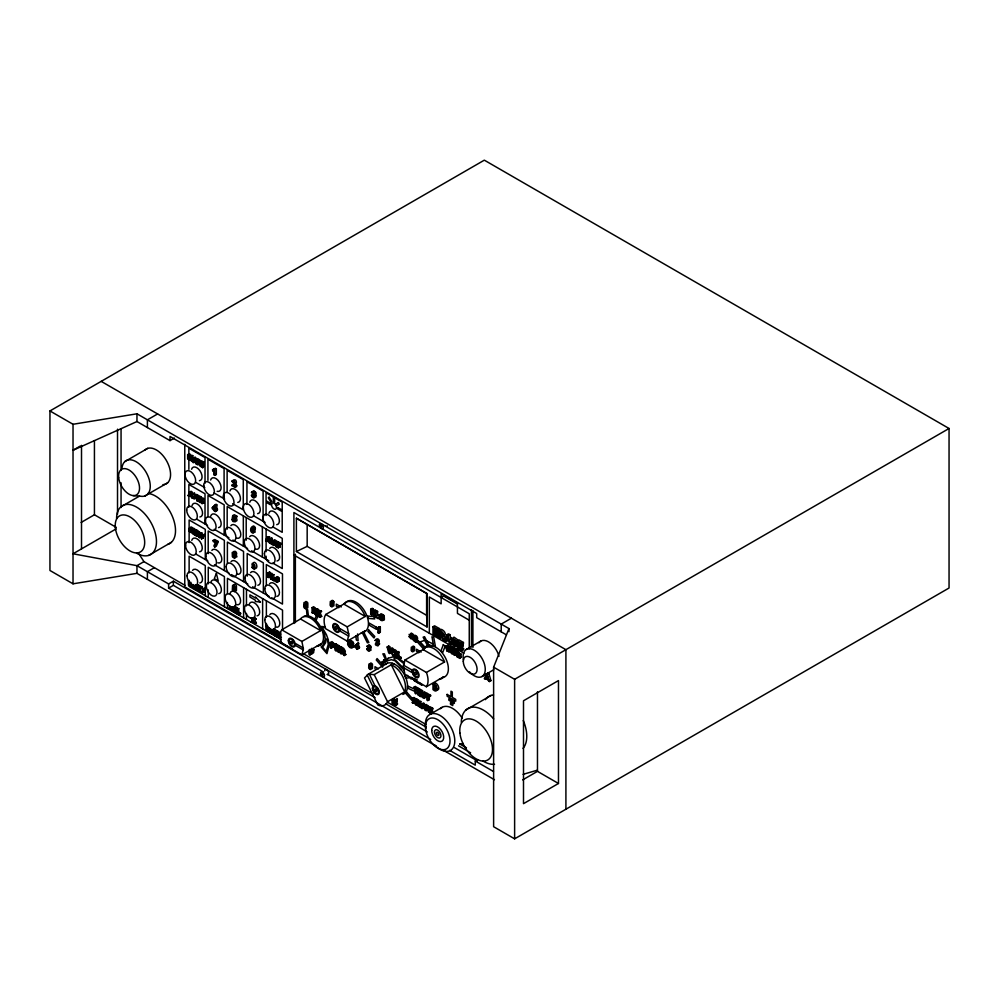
<?xml version="1.0" encoding="UTF-8"?>
<svg xmlns="http://www.w3.org/2000/svg" width="999" height="999" viewBox="0 0 999 999"><rect width="100%" height="100%" fill="white"/><g stroke="black" fill="none" stroke-linecap="round" stroke-linejoin="round"><path stroke-width="1.5" d="M370.954 664.772L371.091 667.107M370.055 664.997L370.479 663.199A1.611 0.924 60 0 1 371.166 663.111L371.765 663.461A1.623 0.937 60 0 1 372.465 664.347L372.465 668.456A1.611 0.924 60 0 1 371.765 668.543L371.166 668.194M452.372 650.124L452.747 648.576A1.386 0.799 60 0 1 453.334 648.501L453.846 648.801A1.386 0.799 60 0 1 454.445 649.562L454.782 650.948M413.249 638.111L413.536 637.162A1.311 0.762 60 0 1 414.061 637.112L414.498 637.374A1.311 0.762 60 0 1 414.935 637.961L415.447 638.96A1.386 0.799 60 0 0 416.158 639.41C413.486 642.245 413.948 637.762 412.063 637.837M414.847 636.85L414.897 637.899M276.124 578.071C275.974 575.262 279.408 577.122 279.37 578.933L277.784 579.857C274.176 574.9 275.237 585.077 278.646 580.057C280.582 581.268 277.759 582.13 277.148 580.706M214.76 547.052L215.622 543.98L218.032 541.421L214.76 539.522L213.162 540.447L213.162 541.47L215.347 542.719L213.873 545.941L214.76 547.052L216.346 546.141L218.032 542.22M393.057 651.148C394.318 645.916 399.9 654.857 397.315 657.08L399.5 658.341L401.099 657.429L401.099 658.279L399.5 659.19L396.428 657.417L396.428 652.409L398.014 651.498L398.901 652.01L398.901 656.156L401.099 657.429M316.296 609.927L316.196 609.253M253.883 529.32C251.985 523.101 248.264 531.456 252.71 533.054A2.098 1.211 60 0 0 253.521 533.029L253.072 529.595A1.923 1.111 60 0 0 252.26 529.02C250.549 527.934 253.234 527.722 253.883 529.32C257.617 529.17 253.396 523.963 252.347 526.785M254.333 493.007L252.747 493.931L253.546 496.815L251.473 495.504A2.11 1.224 60 0 0 251.935 496.603L253.396 497.864A2.273 1.311 60 0 0 254.258 497.864L254.67 496.316L253.796 494.93L256.056 493.543A1.598 0.924 60 0 0 256.006 492.657L253.871 490.634L251.486 492.42L252.372 493.094L254.033 491.883M229.395 605.794L231.456 609.465L229.221 607.792L229.495 608.853L231.581 610.489L232.118 608.928L230.107 606.306L232.13 607.504A1.486 0.862 60 0 0 231.943 606.917M410.651 633.753L411.288 633.066L412.887 634.04A1.486 0.862 60 0 1 413.436 635.177L411.875 636.388L409.827 634.889L411.825 637.512L411.301 639.073L408.928 636.375L411.039 638.161L409.115 634.377L411.301 634.952A1.486 0.862 60 0 1 411.838 636.088L411.875 636.388M255.294 495.679L255.294 494.905M453.146 649.924L453.921 649.737M233.716 585.801L234.166 584.477A1.836 1.061 60 0 1 234.965 584.378L235.652 584.777A1.848 1.074 60 0 1 236.438 585.789L236.438 590.496A1.836 1.061 60 0 1 235.639 590.596L235.302 590.434M305.095 603.034L305.557 601.71A1.836 1.061 60 0 1 306.343 601.61L307.03 602.01A1.848 1.074 60 0 1 307.817 603.034L307.817 607.729A1.836 1.061 60 0 1 307.33 607.892M331.518 601.698L331.918 600.549A1.611 0.924 60 0 1 332.617 600.461L333.216 600.811M349.001 641.683L349.313 640.696A3.084 1.773 60 0 1 349.975 640.222L352.635 641.508A2.385 1.386 60 0 1 353.346 642.657L353.596 643.506L352.01 644.43L349.288 642.27A1.773 1.024 60 0 0 348.651 642.544L348.838 645.354A1.811 1.049 60 0 0 349.563 646.253L350.187 646.615A3.097 1.786 60 0 0 351.049 646.653L349.9 644.28L351.486 643.368M380.282 615.034L380.557 614.173A2.697 1.561 60 0 1 381.131 613.748L383.454 614.885A2.098 1.211 60 0 1 384.215 616.246L382.704 617.544L380.332 615.671A1.548 0.899 60 0 0 379.782 615.908L379.932 618.356A1.586 0.912 60 0 0 380.569 619.155L381.118 619.455A2.71 1.561 60 0 0 381.868 619.505L380.856 617.419L382.455 616.508M233.291 517.969L233.441 517.07L235.24 518.119L236.838 517.195L236.838 516.158L234.303 514.697L232.717 515.621L232.218 518.331L234.478 520.417L233.766 521.128L232.105 519.468L232.43 520.579A2.085 1.199 60 0 0 233.129 521.54L235.264 521.828L234.528 518.631A2.098 1.211 60 0 0 233.616 518.019C235.264 513.823 239.435 522.902 235.015 520.879M448.776 649.263L448.888 648.588L450.237 649.375L451.835 647.677L449.937 646.59L448.339 647.502L447.977 649.537C451.948 651.435 447.989 651.548 448.126 651.223A1.561 0.899 60 0 0 448.651 651.947L450.262 652.16L449.712 649.762A1.573 0.912 60 0 0 449.013 649.3L450.362 648.351M234.378 481.193L232.792 482.117C230.157 480.432 234.203 479.782 234.665 481.83C236.95 484.278 230.632 485.402 235.09 486.376L236.676 485.464L236.676 486.488L235.09 487.412L231.731 485.477L234.715 482.879M375.137 640.484L376.311 639.697L377.884 641.433L377.734 642.869L376.311 643.843L377.972 644.805L379.558 643.893L377.972 645.704C371.291 645.042 380.294 640.284 375.137 640.484C378.022 635.439 382.255 643.418 376.311 643.843M232.792 482.117C233.504 480.369 234.877 483.479 233.429 484.053M194.305 458.154L195.28 460.864M394.043 650.948C398.439 654.058 393.194 659.103 391.62 653.221C391.208 648.026 394.455 651.573 395.179 654.083M350.125 641.882L350.424 644.442A1.811 1.049 60 0 0 351.149 645.342M334.078 644.642L335.127 650.287L336.089 650.836L336.95 647.564L337.824 651.847L338.761 652.384L340.347 651.473L341.408 647.027L340.522 646.515L338.936 647.439L338.261 650.574L337.5 646.603L336.438 646.003L335.639 649.013L334.99 645.154L334.078 644.642L335.676 643.718L336.576 644.243L337.237 648.089M424.163 692.869L424.912 692.806M338.761 652.384L339.822 647.951L341.408 647.027M252.372 493.094L253.396 493.094L252.747 493.931M367.707 647.002L368.693 647.727L366.933 649.113A1.848 1.061 60 0 0 367.332 650.074L368.619 651.173A1.986 1.149 60 0 0 369.355 651.173L369.68 650.836A1.886 1.086 60 0 0 369.73 649.825L368.956 648.601L371.128 647.29A1.399 0.799 60 0 0 371.091 646.503L369.218 644.73L366.933 646.403L367.707 647.002L369.293 646.091L368.531 645.491M187.65 454.645L188.786 455.294L190.372 454.37L189.236 453.721L187.65 454.645L187.65 458.966L188.349 459.378L188.349 455.969L189.822 460.214L190.559 457.242L191.271 461.051L191.271 456.73L192.857 455.806C190.647 457.954 195.13 465.197 194.43 459.602A1.299 0.749 60 0 0 193.906 458.953L193.469 458.691A1.311 0.762 60 0 0 192.932 458.728M189.123 582.23L189.86 586.063L190.597 586.475L191.333 583.503L191.333 586.913L193.631 586.401M312.063 612.674L313.649 611.763L314.535 612.262L312.949 613.186L312.063 612.674L312.063 607.629C317.844 609.515 313.436 612.05 315.996 614.947L317.582 614.023L316.071 610.926L316.77 611.038A1.511 0.874 60 0 0 317.158 610.664L317.207 610.451M192.857 455.806L191.721 455.157L190.135 456.068L189.46 458.641L188.786 455.294M190.909 582.33L190.235 584.902L189.548 581.555L188.424 580.894L188.424 585.227L189.123 585.626M418.618 701.972L419.755 702.634L421.341 701.71L420.204 701.061L418.618 701.972L417.944 704.532L417.27 701.198L416.133 700.536L416.133 704.869L418.419 704.357M338.249 647.739L337.674 649.924L336.089 650.836M251.486 492.42C252.223 489.81 256.081 494.168 253.796 494.93M366.933 646.403C367.582 644.13 370.954 647.939 368.956 648.601M193.494 457.767L195.267 457.13L197.053 459.902M421.978 703.671L423.751 703.034L425.549 705.806M199.4 533.354L201.548 538.923L203.134 538.011L204.47 534.453L202.085 534.915L201.161 537.587L199.4 533.354L201.81 532.917L202.435 535.414M387.137 647.002L388.698 652.959L389.635 653.496L391.221 652.584L392.794 648.438L391.858 647.901L390.272 648.813L389.198 651.935L388.087 647.552L387.137 647.002L388.723 646.091L389.672 646.64L390.409 649.562M412.649 646.815L412.924 646.278A1.386 0.799 60 0 1 413.524 646.203L414.036 646.49A1.386 0.799 60 0 1 414.622 647.265L414.622 650.786A1.386 0.799 60 0 1 414.036 650.861M279.383 580.756L277.023 582.429L275.274 581.281A2.335 1.349 60 0 1 274.65 579.969C273.389 576.623 277.685 577.21 277.784 579.857M278.646 580.057C275.986 581.618 276.91 574.462 279.37 578.933M233.491 480.144C236.963 477.984 237.887 485.576 233.179 485.289M201.548 538.923L202.884 535.377L204.47 534.453M389.635 653.496L391.208 649.35L392.794 648.438M192.682 494.305L191.121 491.246L189.535 492.17L188.074 495.654L190.684 496.178L191.833 497.827L193.431 496.903M189.423 494.717L189.935 493.406L190.447 495.304L189.423 494.717L191.009 493.806M266.446 541.171L266.745 540.372L269.405 542.882L267.095 537.225L265.634 540.709L268.032 540.259M451.91 641.833L449.825 634.615L448.489 633.853L446.903 634.765L444.468 640.571L442.27 636.126C448.052 636.163 444.455 629.57 440.397 629.183L438.811 630.094L438.811 637.312L440.072 638.036L440.072 635.027L442.907 639.672L445.804 641.346L446.316 640.009L448.813 641.445L449.363 643.406L450.736 644.193L452.322 643.281M446.703 639.01L447.552 636.825L448.414 639.997L446.703 639.01L448.301 638.099M485.814 678.196L489.348 681.543L490.934 680.631L488.936 673.701L487.862 673.089L486.276 674L484.328 678.646L485.402 679.27L487.4 677.272M486.126 677.397L486.8 675.649L487.487 678.184L486.126 677.397L487.712 676.485M414.098 650.012L414.098 647.427M49.95 410.951L484.315 160.165L949.05 428.484L949.05 588.011L514.622 838.835L493.618 826.71L493.618 667.17L508.966 628.583L136.963 413.798L73.027 424.275L49.95 410.951L49.95 570.479L73.027 583.816L136.963 573.339L436.388 746.216M301.873 654.869L303.434 649.05L301.873 641.445L281.743 629.82A16.434 9.49 60 0 0 281.743 643.244L301.873 654.869L320.804 643.93A16.434 9.49 60 0 1 316.558 646.39M347.215 641.158L348.876 634.964L347.215 626.86L325.761 614.472A17.52 10.115 60 0 0 325.761 628.783L347.215 641.158L365.259 630.744A17.52 10.115 60 0 1 360.726 633.366M404.945 660.052L426.398 672.439L444.567 661.95A17.52 10.115 60 0 0 423.101 649.575L404.945 660.052L403.284 666.246L404.945 674.362L426.398 686.75L443.668 676.773A17.52 10.115 60 0 1 439.135 679.395M378.958 615.097L378.933 617.819L380.569 620.029A4.133 2.385 60 0 0 381.955 620.616L384.353 619.617L384.353 617.607L382.767 618.518L380.856 617.419M414.173 635.876L414.323 635.576A2.235 1.286 60 0 1 415.122 635.277C420.154 636.925 416.433 644.904 413.536 640.371A2.21 1.274 60 0 1 412.737 639.148L412.737 636.5A2.235 1.286 60 0 1 413.536 636.188L415.821 638.274L415.634 641.108M397.165 654.582L395.192 654.957M376.723 642.644L377.272 641.97M334.365 644.929L333.329 643.219M253.546 562.874L253.883 562.449A2.098 1.211 60 0 1 254.695 562.412C256.868 563.161 257.979 568.356 255.332 568.593M414.573 640.322L414.31 639.41L416.271 638.885M414.098 639.785L415.896 638.486M415.959 642.282L417.832 640.908L417.22 640.184M213.961 469.143L212.55 469.792L212.887 470.841A4.595 2.647 60 0 0 213.786 470.666L213.786 474.837L214.735 475.387L216.333 474.475L216.333 468.681L213.961 469.143L216.333 468.681M215.547 468.231L212.55 469.792M378.047 627.659L376.81 628.221L377.11 629.133A4.021 2.323 60 0 0 377.897 628.983L377.897 632.629L378.733 633.116L380.319 632.205L380.319 627.135L378.047 627.659L380.319 627.135M379.645 626.735L379.433 627.06A3.409 1.973 60 0 1 378.396 627.297L376.81 628.221M446.216 646.203L445.154 646.678L445.417 647.464A3.447 1.986 60 0 0 446.091 647.34L446.803 650.886L448.389 649.962L448.389 645.616L446.216 646.203L447.003 646.553M447.814 645.279L447.639 645.554A2.922 1.686 60 0 1 446.74 645.766L445.154 646.678M377.61 639.822L378.396 639.884M451.91 649.962L451.66 649.362A1.386 0.799 60 0 0 451.161 649.487L450.974 652.584A1.561 0.899 60 0 0 451.511 653.546L452.26 654.083A1.386 0.799 60 0 0 452.859 654.008L452.859 650.474A1.386 0.799 60 0 0 452.26 649.712L451.298 648.851M320.517 610.676L318.069 612.724L316.159 609.989L317.757 609.078L319.655 611.8L320.517 610.676L321.541 611.263L318.594 613.848L320.092 617.307L321.678 616.395L320.179 612.936M414.023 700.711L415.609 699.799L413.973 697.464L412.387 698.376L414.023 700.711L416.346 698.825L417.232 699.337L414.473 701.685L415.759 704.645L417.345 703.733M415.609 699.799L416.346 698.825M318.594 613.848L321.541 611.263M414.473 701.685L417.232 699.337M317.083 615.571L319.643 613.473L317.083 615.571L314.935 614.335L312.949 611.076L312.949 613.186M413.174 703.159L415.596 701.223L413.174 703.159L412.275 702.634L413.549 701.123L412.387 698.376M316.021 614.959L317.52 613.186L316.159 609.989M369.355 645.829L370.042 645.878M213.174 508.229L214.323 506.918L214.323 508.891L213.174 508.229L214.773 507.305M355.532 646.378L356.543 645.242L356.543 646.965L355.532 646.378L357.118 645.466M254.77 623.975L252.859 621.578L252.11 622.439L250.986 621.803L252.297 620.404L251.049 617.644L252.859 619.842L255.12 618.169L256.243 618.818L253.434 621.003L254.77 623.975L256.356 623.064L255.02 620.092M252.859 619.842L255.12 618.169M335.227 645.791L334.003 645.891M216.845 508.503L217.47 509.84L216.845 509.478L216.845 510.639L215.26 511.563L212.287 508.678L212.287 507.717L216.034 504.383L216.845 504.845L216.845 508.503L215.26 509.428L215.26 505.769L216.845 504.845M216.034 504.383L212.287 507.717M358.941 646.515L359.478 647.677L357.355 649.3L354.745 646.778L358.241 642.906L358.941 646.515L357.355 647.427L357.355 644.23L358.941 643.306M358.241 642.906L354.745 645.928M194.393 457.954L194.518 457.817A1.311 0.762 60 0 1 195.055 457.779L195.492 458.029A1.311 0.762 60 0 1 195.916 458.616M253.434 621.003L256.243 618.818M370.154 646.94L370.204 646.078M429.021 709.702L427.959 709.839M461.276 654.857L458.291 656.805L459.765 657.642L461.363 656.718L459.765 658.366L457.342 656.967L458.741 655.307L457.442 653.895L459.041 652.971L461.276 654.27L458.291 656.805M458.941 655.406L459.99 654.208M368.306 674.188L364.498 677.946L377.847 705.044A17.52 10.115 60 0 0 387.55 701.735L404.632 691.87L391.271 664.772L374.188 674.637L368.306 674.188L387.425 663.149M80.295 446.053L73.027 450.249L136.963 421.541L170.017 440.621L174.438 438.074M157.605 413.948L147.402 419.83L147.402 427.572M124.813 461.6L147.74 448.351M189.086 459.802L191.408 459.303L189.822 460.214M81.094 522.477L94.43 514.772L116.234 527.36M196.091 459.515C199.862 459.552 200.362 467.819 196.091 463.836L196.091 459.515L197.677 458.591L200.075 460.214L200.787 462.038M120.692 506.968L139.61 496.041M196.091 463.836L198.439 462.624L199.45 463.174M199.875 461.7L201.461 460.776L204.233 462.387L202.647 464.036L200.624 462.862L200.624 463.823L204.308 466.021L202.722 467.669L199.875 466.021L199.875 461.7L202.647 463.299L204.233 462.387M144.718 496.041L167.645 482.804M200.624 463.823L202.21 462.912L204.096 463.998L202.51 465.634L200.624 464.547L200.624 465.734L202.722 466.945L204.308 466.021M200.624 465.734L202.21 464.81L202.21 463.636M204.096 463.998L202.51 465.634M212.55 470.791L214.136 469.88L214.136 468.868M116.184 528.871L73.027 553.783L136.963 565.671L168.606 583.94L173.376 581.193L375.137 697.677M189.535 492.17L191.92 491.708M188.074 495.654L189.673 494.73M194.892 497.789L196.753 497.877L196.815 494.53L195.23 495.454C197.24 502.397 189.897 497.677 192.233 493.731L194.58 493.244L195.342 497.34M188.886 496.116L190.472 495.204M192.233 493.731L194.58 493.244M192.994 494.168C191.321 497.564 196.041 500.674 194.468 495.017L196.815 494.53M196.865 500.724L199.213 500.249L196.865 500.724L196.865 497.127L195.754 495.754L197.34 494.842L200.324 496.553L200.324 497.29L199.213 496.653L199.226 502.085L201.561 501.61L199.975 500.636L199.975 502.522M195.754 496.491L197.34 495.566L198.451 496.216M195.754 495.754L198.726 497.477L200.324 496.553M197.627 501.161L197.627 497.564L198.726 498.201L200.811 496.84L201.561 497.277L201.461 500.749L199.975 499.9L199.975 498.201L201.561 497.277M199.975 499.9L203.047 498.139L203.808 498.576L203.808 502.897L201.461 503.384L200.811 501.173M231.843 481.456L233.429 480.531M199.975 500.636L201.561 499.712M201.461 499.05L203.808 498.576M231.731 485.477L233.316 484.552M214.323 508.891L215.921 507.979M215.26 509.428L217.47 508.866M214.323 511.026L216.845 509.478M215.26 511.563L215.26 510.402L217.47 509.84M192.382 528.271L193.356 529.27L191.758 530.194L189.685 528.821L191.721 531.306L191.471 532.829L188.973 530.906L190.409 529.258M191.009 529.795L192.595 528.871M251.411 495.129L253.059 494.592A2.11 1.224 60 0 0 253.172 494.967M195.142 532.592L195.142 533.329L193.269 532.242L193.269 533.416L195.354 535.352L192.507 533.703L192.507 529.383L194.093 528.471L196.878 530.806L195.292 531.718L193.269 530.556L193.269 531.505L195.142 532.592L196.728 531.68M148.689 555.407L171.403 542.295M193.269 530.556L194.855 529.632L196.878 530.806M192.507 529.383L195.292 530.981L196.878 530.069M196.004 535.726L198.351 535.252L196.004 535.726L196.004 531.393L197.59 530.481L200.612 533.079M184.902 585.289L143.956 561.638L136.963 565.671L136.963 573.339M193.269 533.416L194.855 532.504M196.753 533.666L198.114 534.328L196.753 532.567L196.753 533.666L198.351 532.754M196.753 536.163L196.753 534.353L198.351 533.441M200.499 535.651L200.961 536.75L199.375 537.674L198.077 535.014L200.262 534.19M200.212 533.828L201.81 532.917M232.717 515.621L235.24 517.082L236.838 516.158M232.105 519.468L234.59 517.994M233.054 519.905L234.653 518.993L235.352 520.217M154.395 567.669L147.402 571.703L147.402 579.37M213.162 540.447L216.446 542.332L218.032 541.421M251.623 529.108L253.222 528.196M168.606 583.94L168.606 588.111L173.376 585.352L323.326 671.94M234.528 555.444C236.488 554.72 233.704 550.973 232.317 552.385A1.836 1.061 60 0 0 232.255 553.296L232.392 556.743L234.69 558.466L235.377 557.342L234.528 555.444C238.436 555.631 236.326 550.012 233.903 551.46A1.836 1.061 60 0 0 233.803 551.997M267.095 537.225L269.493 536.775L270.242 539.373M267.894 537.687L269.493 536.775M265.634 540.709L267.233 539.797M270.579 542.832L272.465 544.642L269.817 543.131L269.817 538.836L272.165 538.349L272.165 541.92L270.579 542.832L270.579 539.273L272.165 538.349M190.597 586.475L192.183 585.564M273.002 540.634L274.588 539.722L277.06 541.258L277.597 543.106A1.299 0.749 60 0 1 277.272 543.431L277.959 545.991L276.373 546.903L273.763 543.593L273.763 545.404L273.002 544.967L273.002 540.634L275.462 542.17L275.999 544.03A1.299 0.749 60 0 1 275.674 544.343L278.097 541.745L276.511 542.657L277.622 544.03L277.622 547.627L279.97 547.152L279.97 543.556L281.081 544.193L281.081 543.468L278.097 541.745M198.576 589.26L196.291 589.772L196.291 585.439L198.614 584.952L199.638 587.462M193.544 584.59L193.544 585.551L195.429 586.638L195.429 587.362L193.544 586.276L193.544 587.462L195.13 586.538L195.13 585.364M196.291 585.439L198.614 584.952M273.763 542.907L275.262 543.394L273.763 541.808L273.763 542.907L275.349 541.982L276.348 542.544M198.564 586.75L200.849 586.238L198.564 586.75L198.564 589.647L197.028 585.864M203.184 591.995L204.483 592.007L204.633 588.423L203.047 589.348C205.057 596.291 197.715 591.57 200.062 587.624L202.397 587.137C204.133 593.843 199.763 593.381 200.811 588.061L202.397 587.137M273.763 545.404L275.349 544.48M276.511 542.657L279.495 544.38L281.081 543.468M278.384 548.064L278.384 544.467L279.495 545.117L281.081 544.193M251.935 567.082C256.768 570.217 250.587 565.958 252.297 563.361A2.098 1.211 60 0 1 253.109 563.336L255.057 565.996L254.395 569.542L252.01 567.457L253.534 566.171M270.03 576.673L267.695 577.16L267.695 572.827L270.03 572.352L269.93 575.824L268.444 574.974L268.444 573.264L270.03 572.352M268.444 574.974L271.516 573.201L272.277 573.638L270.679 574.562L270.679 578.883L269.93 576.56L268.444 575.699L268.444 577.597M272.24 575.499L273.838 574.575L273.838 578.146L272.24 579.058L272.24 575.499L269.93 574.125M270.679 578.883L272.277 577.971M277.035 579.62L278.621 578.708M229.221 607.792L231.543 607.217L229.957 608.141M237.125 610.027L235.539 610.951L233.654 609.865L233.654 611.038L235.752 612.25L237.337 611.326L233.654 609.128L235.24 608.216M237.337 612.062L235.752 612.974L232.904 611.326L232.904 607.005L235.677 608.603L237.263 607.692L235.677 609.34L233.654 608.166L233.654 609.128M236.413 609.065L238.761 608.591L238.761 612.15L240.634 613.236L239.048 614.885L236.413 613.361L236.413 609.065L238.761 608.591M233.654 611.038L235.24 610.114M235.539 610.951L237.125 609.303L237.175 613.061L238.761 612.15M237.175 613.061L239.048 614.148L240.634 613.236M252.21 618.319L253.808 617.407L254.445 618.93M250.986 621.803L252.585 620.879M270.379 631.231L268.781 632.155L265.934 630.506L265.934 626.173L267.52 625.262M265.934 626.173L268.719 627.784L268.719 628.508L266.696 627.347L266.696 628.309L268.281 627.384M266.696 630.207L268.281 629.295L270.379 630.506L268.781 631.418L266.696 630.207L266.696 629.033L268.281 628.121M266.696 628.309L268.569 629.395L270.167 628.471M266.696 629.033L268.569 630.119L270.167 629.208M272.415 629.907L274.001 628.995L274.001 633.329L272.415 634.24L270.142 630.107L270.142 632.929L269.43 632.529L269.43 628.196L271.703 632.392L271.703 629.507L272.415 629.907L272.415 634.24M272.939 630.219L274.525 629.308L277.51 631.018L275.924 632.667L274.812 632.03L274.812 635.626L272.939 630.219L275.924 631.942L277.51 631.018M312.063 607.629L313.649 606.705L317.183 609.74M272.939 630.956L274.525 629.308M270.142 632.929L271.728 632.017M271.653 633.803L274.001 633.329M312.949 610.264L314.71 610.839L312.949 608.99L312.949 610.264L315.185 609.727M280.669 635.901L281.368 637.574L279.782 638.498L278.709 636.138L276.411 636.55L276.411 632.217L277.997 631.306L280.457 632.842L281.006 634.702A1.299 0.749 60 0 1 280.819 634.952M312.949 611.076L314.535 610.164M281.743 629.82L300.487 618.993A16.434 9.49 60 0 1 320.617 630.619L301.873 641.445M274.051 635.189L276.398 634.715L274.812 635.626M277.16 633.391L278.521 635.152L277.16 634.49L277.16 633.391L279.345 632.817M317.195 610.589L318.781 609.677M318.057 614.385L319.018 616.695L320.617 615.771L321.678 616.395M325.761 614.472L343.806 604.058A17.52 10.115 60 0 1 365.259 616.445L347.215 626.86M372.277 613.336L373.164 613.848L371.578 614.772L370.691 614.26L370.691 609.215L372.277 608.291L373.164 608.803L373.164 610.789M370.691 609.215L371.578 609.715L373.164 608.803M371.578 611.7L374.887 609.802L375.774 610.314L374.188 611.226L373.301 610.714L373.301 612.699L371.578 611.7L371.578 609.715M371.578 614.772L371.578 612.562L373.164 611.638M379.782 617.682L378.196 618.593L375.124 616.82L375.124 611.813L376.71 610.889L377.597 611.4L377.597 615.559L375.999 616.47L375.999 612.325L377.597 611.4M311.663 648.314L313.936 649.637L313.936 650.611L312.35 651.523L309.94 650.137L309.94 651.498L311.526 650.586L313.611 651.785L313.611 652.759L312.025 653.683L309.94 652.472L309.94 654.932L308.928 654.345L308.928 650.012M310.065 649.238L312.35 650.549L313.936 649.637M309.94 652.472L311.526 651.56M309.94 651.498L312.025 652.709L313.611 651.785M331.318 648.089L331.318 646.178L332.904 647.177L331.318 648.089L330.432 647.577L330.432 642.532L332.018 641.608L335.352 644.805M309.94 654.932L311.526 654.008M331.318 645.329C334.69 647.777 330.919 641.37 331.318 645.329L333.391 644.692M380.856 618.269L382.455 617.357M330.432 647.577L332.018 646.665M334.99 645.154L336.576 644.243M336.438 646.003L338.037 645.079L339.086 645.691L339.598 648.339M337.5 646.603L339.086 645.691M340.272 648.214L341.858 647.29L343.718 648.363L345.367 651.248A1.511 0.874 60 0 1 344.98 651.623L344.28 651.51L345.791 654.607L344.205 655.531L341.159 651.66L341.159 653.771L340.272 653.259L340.272 648.214C346.066 650.112 341.658 652.647 344.205 655.531M376.81 629.095L378.396 627.297M349.9 645.254L351.486 644.343M341.159 650.861L342.919 651.423L341.159 649.575L341.159 650.861L343.394 650.312M349.9 644.28L352.073 645.541L353.658 644.617L353.658 646.927L351.149 647.926A4.733 2.735 60 0 1 349.55 647.252L347.689 644.742L347.727 641.62A3.097 1.786 60 0 1 348.464 641.083L351.049 642.432A2.385 1.386 60 0 1 351.76 643.581L352.01 644.43M341.159 653.771L342.744 652.859M377.897 632.629L380.319 632.205M441.146 597.527L443.693 596.066L457.48 604.02M357.355 647.427L359.478 646.828M356.543 648.826L358.941 647.364M357.355 649.3L357.355 648.276L359.478 647.677M367.682 649.138L369.28 648.214C366.958 646.803 370.292 652.572 366.87 648.776M388.087 647.552L389.672 646.64M409.665 636.725L411.263 635.801M439.323 635.764L437.737 636.688L432.979 633.94L432.979 626.735L434.565 625.811L439.198 628.483L439.198 629.707L437.612 630.631L434.24 628.683L434.24 630.282L437.375 632.092L438.961 631.168L438.961 632.392L437.375 633.304L434.24 631.493L434.24 633.453L437.737 635.476L439.323 634.552L435.826 632.542L434.24 633.453M434.24 630.282L435.826 629.358L438.961 631.168M416.233 641.82L417.832 640.908M432.979 626.735L437.612 629.407L439.198 628.483M398.901 652.01L397.315 652.921L396.428 652.409M397.315 657.08L398.901 656.156M440.072 633.878C443.281 636.962 443.144 632.355 440.072 632.042L440.072 633.878L441.658 632.954L443.319 633.903M440.072 638.036L441.658 637.112M446.903 634.765L448.239 635.539L449.825 634.615M445.804 641.346L447.39 640.434L446.053 639.66M452.934 638.723L453.946 637.125L456.943 639.21A2.473 1.436 60 0 1 457.517 640.659L455.981 642.07L452.559 639.572L455.919 643.93L456.093 645.779L455.02 646.528L451.56 643.806L451.086 642.045L452.672 641.133M451.086 642.045L452.31 642.619L453.896 641.708L454.07 642.419M445.154 647.439L448.389 645.616M457.217 640.734L458.816 639.81L463.436 642.482L463.436 643.706L461.85 644.617L458.479 642.682L458.479 644.28L461.625 646.091L463.211 645.167L463.211 646.378L461.625 647.302L458.479 645.491L458.479 647.452L461.975 649.462L463.561 648.551L463.561 649.762L461.975 650.686L457.217 647.939L457.217 640.734L461.85 643.406L463.436 642.482M448.339 647.502L450.237 648.601L451.835 647.677M448.688 649.912L450.149 649.063M458.479 644.28L460.077 643.356L463.211 645.167M448.601 650.724L450.187 649.8M458.479 645.491L460.077 644.567M458.479 647.452L460.077 646.54L463.561 648.551M456.206 652.584L454.62 653.496L456.206 654.482L453.858 654.957L453.858 650.624L455.457 649.712L456.206 651.847M453.858 650.624L456.206 650.149M511.401 618.206L501.211 624.1L501.211 631.843M454.62 651.061L454.62 652.772L457.692 651.011L458.441 651.448L458.441 654.333M454.62 652.772L456.106 653.621L456.106 651.922L458.441 651.448M466.371 649.412L480.756 641.108M457.442 653.895L459.69 655.182L461.276 654.27M415.671 679.357L415.671 680.731L417.257 679.807M413.686 687.399L415.272 686.488L418.743 688.486L417.157 690.259L415.859 689.51L415.859 693.706L414.985 693.194L414.985 688.998L413.686 687.399L417.157 689.41L418.743 688.486M413.686 688.249L415.272 687.337L416.571 688.086M394.63 699.312L393.044 700.224L395.554 701.673L397.14 700.761L397.14 701.735L395.554 702.647L393.044 701.198L393.044 702.772L395.841 704.382L397.427 703.471L397.427 704.445L395.841 705.356L392.033 703.159L392.033 700.274M395.741 700.511L397.327 699.587L397.327 698.613L395.741 699.537L395.741 700.511L393.044 698.95M393.044 702.772L394.63 701.86L397.427 703.471M415.859 689.51L417.445 688.598L418.743 689.347M420.192 692.157L418.606 693.069L418.606 694.442L421.054 696.703L417.732 694.78L417.732 689.735L419.318 688.823L422.552 690.684L420.966 692.457L418.606 691.096L418.606 692.22L420.804 693.481L422.39 692.569M415.859 693.706L417.445 692.794L417.445 689.997M432.992 683.828C438.024 683.878 438.698 694.904 432.992 689.597L432.992 683.828L434.577 682.916C438.037 682.654 441.009 691.158 436.476 689.785M418.606 692.22L420.192 691.296L420.192 690.184M417.732 689.735L420.966 691.608L422.552 690.684M418.606 694.442L420.192 693.531L422.639 694.929L421.054 695.853M418.606 693.069L420.804 694.33L422.39 693.418M413.274 698.888L414.86 697.976M428.446 694.942L427.147 694.193L425.012 695.379C422.177 692.394 422.415 694.33 424.962 696.678C426.036 701.261 418.406 695.179 423.164 694.442M421.578 695.366L424.026 694.842M434.003 689.21C437.1 692.007 436.638 685.426 434.003 685.389L434.003 689.21L435.589 688.299L437.175 689.06M425.562 694.255L427.147 693.343L430.619 695.341L429.033 697.115L427.747 696.365L427.747 700.561L426.86 700.049L426.86 695.866L425.562 694.255L429.033 696.266L430.619 695.341M412.275 702.634L413.861 701.723L414.772 702.247M416.133 700.536L417.719 699.625L418.856 700.274L417.27 701.198M427.747 700.561L429.333 699.65L429.333 695.454L430.619 696.203M419.056 706.555L421.341 706.043L419.056 706.555L419.056 703.146L418.306 706.118L417.582 705.706L416.833 701.872L416.833 705.269M424.575 705.419C428.346 705.456 428.846 713.723 424.575 709.74L424.575 705.419L426.161 704.495L428.559 706.118L429.27 707.941M429.108 709.727L430.706 708.803L432.579 709.889L430.994 711.538L429.108 710.451L429.108 711.638L431.206 713.573L428.359 711.925L428.359 707.592L429.945 706.68L432.729 708.279L431.131 709.939L429.108 708.766L429.108 709.727L432.792 712.649M482.017 676.523L493.793 669.73M425.337 709.452C429.558 708.616 423.164 703.995 425.337 709.452L426.66 709.989L426.91 708.491M486.276 674L487.337 674.612L488.936 673.701M428.359 707.592L431.131 709.203L432.729 708.279M429.108 711.638L430.706 710.714M485.402 679.27L486.988 678.346M432.579 709.889L430.994 711.538M431.206 712.836L432.792 711.925M429.745 714.485L442.132 707.342M493.618 667.17L514.622 679.295L949.05 428.484M465.846 710.014L491.096 695.429M449.612 750.349L475.287 765.159L475.287 761.001L477.672 759.627M522.677 779.894L537.474 771.353L558.478 783.478L558.478 680.581L523.501 700.774L523.501 803.671L558.478 783.478M296.391 551.523L307.168 546.366L426.61 615.334L427.06 626.96L296.391 551.523L296.391 518.219L427.06 593.656L427.06 626.96M424.762 640.334L420.104 641.92L424.837 647.027L428.883 644.967L435.414 646.465L433.766 637.462L431.943 636.75L433.591 645.754M523.114 774.337L537.412 770.167M384.353 619.617L383.554 619.705A4.133 2.385 60 0 1 383.017 619.567M353.658 646.927L352.734 647.015A4.733 2.735 60 0 1 352.135 646.865M296.391 518.219L427.06 593.656M254.171 491.733L254.807 491.945M407.717 675.436L404.895 675.898L405.881 678.271L411.513 677.347M379.545 614.672L381.868 615.796A2.098 1.211 60 0 1 382.617 617.17L382.704 617.544M133.079 495.604L141.508 496.341A20.067 11.588 60 0 0 144.705 470.042A20.067 11.588 60 0 0 122.003 467.819M424.175 706.905L422.889 705.669L423.002 703.721A1.311 0.762 60 0 1 423.539 703.671L423.763 703.783A1.311 0.762 60 0 1 424.4 704.52M455.994 645.454C459.19 646.066 457.28 641.233 455.444 640.584M198.077 535.014L198.676 535.102A1.299 0.749 60 0 0 199.001 534.79L198.464 532.942L196.004 531.393M442.27 636.126C446.628 636.263 441.108 629.582 438.811 630.094M384.29 616.633L383.067 615.521M353.596 643.506L352.197 642.245M392.07 663.274L393.893 663.985M426.71 640.821L433.104 644.005M255.469 528.396L254.196 527.185M415.01 689.347L407.604 686.001L407.742 688.199L415.134 691.545M234.653 518.993L233.754 518.943M188.823 530.169C194.293 535.664 185.664 525.312 191.184 528.746A1.486 0.862 60 0 1 191.733 529.895L191.758 530.194M253.958 531.98L254.295 532.142A2.098 1.211 60 0 0 255.107 532.117L254.658 528.671A1.923 1.111 60 0 0 254.108 528.221M382.43 614.947L381.918 614.747A1.548 0.899 60 0 0 381.518 614.835M351.149 641.433L351.873 641.87M235.352 557.292L236.938 556.793L236.114 554.52M424.975 697.215L426.673 697.065L426.061 694.979M459.877 655.881L461.363 656.718M413.461 635.476L412.013 634.053M331.893 646.515C335.527 648.326 332.942 642.057 330.432 642.532M101.186 381.368L565.909 649.687L565.909 809.215M457.542 603.396L441.146 593.93L441.146 603.833L429.333 597.015L429.333 633.254M506.381 634.827L476.698 617.682L476.698 613.523L170.017 436.463L170.017 440.621M190.135 456.068L191.271 456.73M234.777 484.365L236.676 485.464M469.255 620.217L457.442 613.386L457.442 603.346M215.372 473.926L216.333 474.475M195.504 482.255L204.795 487.612M214.086 492.982L224.7 499.1M232.655 503.708L243.281 509.827L243.281 479.645L227.123 470.317L227.123 491.446M253.671 515.834L265.072 522.415M272.802 526.873L282.218 532.317L282.218 502.122L266.059 492.794L266.059 515.447M214.448 505.307L215.26 505.769M278.097 542.469L279.208 543.119M194.468 495.017L195.23 495.454M199.226 497.764L199.975 498.201M269.817 538.836L270.579 539.273M203.047 502.46L203.808 502.897M293.906 555.057L463.936 653.234M215.921 510.102L216.845 510.639M279.208 546.715L279.97 547.152M458.941 656.056L461.363 657.454M375.124 611.813L375.999 612.325M489.835 679.994L490.934 680.631M371.578 612.562L373.301 613.561L373.301 615.771L374.188 616.271L374.188 611.226M375.999 616.47L378.196 618.593M423.101 649.575L444.567 661.95M196.865 519.255L207.542 525.412M214.211 529.27L228.896 537.737M232.892 540.047L247.577 548.526M251.573 550.836L268.793 560.776M272.839 563.111L282.267 568.556L282.267 538.361L227.173 506.555L227.173 529.195M343.806 604.058L365.259 616.445M341.271 606.98L336.313 604.12L336.313 606.243L338.798 607.679M214.76 540.546L216.933 541.808M273.838 574.575L271.491 575.062L271.491 579.345L274.126 580.869L272.24 579.058M202.085 534.915L202.884 535.377M267.695 572.827L268.444 573.264M196.753 534.353L199.375 537.674M202.322 537.537L203.134 538.011M390.272 648.813L391.208 649.35M377.897 642.931L379.558 643.893M390.284 652.035L391.221 652.584M398.014 656.505L401.099 658.279M318.931 611.588L319.955 612.187M316.521 613.411L317.582 614.023M403.421 665.097L411.675 669.867L411.675 672.352L403.421 667.594M319.018 616.695L320.092 617.307M348.751 633.703L340.234 628.796L340.234 631.206L348.738 636.126M356.643 643.818L357.355 644.23M415.671 680.731L418.106 682.991L414.785 681.068L414.785 678.546M419.767 683.091L421.965 685.214L418.881 683.428M195.792 554.033L207.804 560.963M214.473 564.81L229.133 573.289M231.418 574.6L247.814 584.065M252.585 586.825L269.143 596.378M271.716 597.864L282.48 604.083L282.48 573.888L266.321 564.56L266.321 585.701M358.129 647.914L358.941 648.376M300.487 618.993L320.617 630.619M338.936 647.439L339.822 647.951M428.446 699.138L429.333 699.65M339.41 650.923L340.347 651.473M345.791 654.607L344.093 652.534M430.706 707.854L432.729 709.015M414.76 699.75L415.634 700.249M415.759 704.645L414.011 702.147M204.633 588.423L202.285 588.911L203.047 589.348M234.49 606.081L237.263 607.692M200.062 587.624L200.811 588.061M276.411 632.217L278.871 633.766L279.408 635.614A1.299 0.749 60 0 1 279.083 635.926L278.709 636.138M253.534 619.08L254.658 619.73M303.321 648.014L295.642 643.581L295.642 645.554L303.321 649.987M237.999 612.437L240.634 613.96M255.182 622.377L256.356 623.064M193.544 587.462L195.642 589.398L192.795 587.749L192.795 584.865M279.782 638.498L277.16 635.177L277.16 636.987M281.194 639.547L189.123 586.401L189.123 580.357M303.446 653.721L373.489 694.168M388.311 702.722L426.024 724.5M459.702 743.943L466.433 747.826M292.557 649.125L184.765 586.888L184.765 444.305M385.889 703.895L426.248 727.185M458.529 745.828L470.629 752.821M327.385 674.275L427.36 731.992M454.383 747.589L477.347 760.851M475.287 761.001L493.431 771.478M168.606 588.111L430.706 739.422M443.144 750.112L494.455 779.732M315.222 608.466L315.859 608.853M421.116 652.085L416.546 649.213L416.558 651.336L418.843 652.772M378.434 668.843L375.012 666.683L375.012 668.806M369.618 649.924L370.204 650.262A1.986 1.149 60 0 0 370.954 650.249L370.542 647.689M192.183 528.046L191.296 528.071M455.257 643.868L454.345 643.006M424.975 696.365L424.338 695.766M235.302 553.646L234.753 552.922M235.302 589.51L234.678 587.125M306.843 602.822L306.156 602.984L306.156 605.806M235.314 552.26L235.864 552.984M404.508 662.799L397.764 657.654L395.005 656.892L395.067 658.029L397.689 658.653L404.083 663.823M411.85 635.751L412.812 636.937M412.187 635.127L413.536 636.975M192.083 528.933L193.307 530.394M277.06 580.981L277.797 581.668M199.488 532.33L199.875 533.066M199.388 460.364L199.862 461.014M399.5 668.256L401.223 670.004M255.382 494.006L256.256 495.404L255.844 496.94A2.273 1.311 60 0 1 255.307 497.04M414.31 639.41L415.022 640.259L415.035 638.024M424.962 648.251L418.606 641.058L417.807 642.507L424.163 649.712M383.429 665.746L377.085 658.541L376.286 659.989L382.629 667.207M403.271 667.919L395.179 659.914L395.08 660.863L403.946 670.042M443.856 635.202L446.004 639.635M275.075 544.255L276.373 546.903M199.663 534.103L200.262 535.077M428.072 706.455L428.496 707.567M370.154 647.876L370.504 648.826M254.221 529.17L254.583 529.907M139.048 554.02L143.956 561.638M428.883 644.967L424.538 636.675L423.114 637.187L427.447 645.479M367.157 674.912L372.615 685.926L374.725 685.252L369.305 674.075M374.188 674.637L387.55 701.735M333.179 601.673L333.441 602.734M412.15 677.709L414.31 680.794L413.486 678.833M276.111 543.344L277.048 545.466M396.066 651.535L396.391 653.021M416.059 700.761L416.92 702.747M317.757 609.078L318.656 611.213M333.903 601.698L333.903 605.806A1.611 0.924 60 0 1 333.216 605.894M487.337 674.612L489.348 681.543M448.239 635.539L450.736 644.193M190.334 492.632L191.833 497.827M191.521 492.482L192.033 494.393M388.723 646.091L389.498 649.063M190.634 528.071L190.909 526.885L192.782 527.834A1.486 0.862 60 0 1 193.319 528.971M452.31 642.619C460.851 651.673 443.781 631.755 455.357 640.122A2.473 1.436 60 0 1 455.931 641.57L455.981 642.07M422.44 695.766C427.172 701.236 417.994 689.322 424.338 693.693A1.736 0.999 60 0 1 424.975 695.029L425.012 695.379M307.217 603.633L307.305 605.082M426.598 694.467L426.561 694.118A1.736 0.999 60 0 0 425.924 692.782L424.063 691.645L423.351 692.757M357.555 633.953L358.129 640.859L356.293 639.984L355.956 635.839M381.168 615.896L381.518 617.444A1.586 0.912 60 0 0 382.155 618.231M454.046 650.449L454.058 651.098M537.474 691.832L537.474 771.353M514.622 679.295L514.622 838.835M508.966 628.583L508.966 631.68M472.914 610.514L472.914 647.477M471.453 609.815L471.453 646.778M469.255 648.788L469.255 613.761L293.906 512.512L293.906 623.463M461.975 649.462L461.975 650.686M461.85 643.406L461.85 644.617M461.625 646.091L461.625 647.302M459.765 657.642L459.765 658.366M459.041 652.971L459.041 653.658M456.855 652.359L456.855 656.68L456.106 654.357M454.62 653.496L454.62 655.394M450.237 648.601L450.237 649.375M446.803 650.886L446.74 645.766M437.612 629.407L437.612 630.631M437.737 635.476L437.737 636.688M437.375 632.092L437.375 633.304M435.589 685.751L435.589 688.299M431.131 709.203L431.131 709.939M429.033 696.266L429.033 697.115M427.147 693.343L427.147 694.193M426.61 593.756L426.61 615.334M420.966 691.608L420.966 692.457M420.804 693.481L420.804 694.33M419.755 702.634L419.755 706.955M417.157 689.41L417.157 690.259M415.272 686.488L415.272 687.337M399.5 658.341L399.5 659.19M395.841 704.382L395.841 705.356M395.554 701.673L395.554 702.647M382.767 618.518L382.767 620.529M378.733 628.046L378.733 633.116M377.972 644.805L377.972 645.704M357.892 647.739L357.892 648.588M352.073 645.541L352.073 647.839M312.35 650.549L312.35 651.523M312.025 652.709L312.025 653.683M307.168 524.787L307.168 546.366M295.367 554.22L295.367 622.627M282.53 629.757L282.53 610.127L227.435 578.321L227.435 593.418M279.495 544.38L279.495 545.117M275.924 631.942L275.924 632.667M271.403 537.912L271.403 542.207M269.28 571.915L269.28 574.8M268.781 631.418L268.781 632.155M268.569 629.395L268.569 630.119M266.371 600.799L266.371 617.407M266.371 623.438L266.371 626.46M266.109 529.033L266.109 551.673M266.109 556.206L266.109 559.228M263.361 593.044L263.361 562.849L247.203 553.521L247.203 576.161M263.099 521.278L263.099 491.083L246.94 481.755L246.94 504.395M262.625 598.638L262.625 628.821M262.362 526.873L262.362 557.067M246.466 589.31L246.466 605.906M246.466 613.461L246.466 619.492M246.204 517.544L246.204 540.184M243.544 581.593L243.544 551.411L227.385 542.082L227.385 563.211M243.594 587.649L243.594 617.844M243.331 515.884L243.331 546.078M239.048 614.148L239.048 614.885M235.752 612.25L235.752 612.974M235.677 608.603L235.677 609.34M235.24 517.082L235.24 518.119M235.09 486.376L235.09 487.412M227.435 602.472L227.435 608.503M224.35 570.516L224.35 540.322L208.192 530.993L208.192 553.633M224.413 606.768L224.413 576.573L208.254 567.245L208.254 583.853M224.088 498.751L224.088 468.556L207.929 459.228L207.929 480.369M224.151 535.002L224.151 504.807L207.992 495.479L207.992 516.62M216.446 542.332L216.446 543.131M215.871 509.777L215.871 510.751M214.735 469.592L214.735 475.387M208.254 589.885L208.254 597.439M205.282 559.515L205.282 529.32L189.123 519.992L189.123 542.632M205.282 595.729L205.282 565.534L189.123 556.206L189.123 572.814M205.02 483.216L205.02 457.554L188.861 448.226L188.861 455.769M205.02 523.963L205.02 493.768L188.861 484.44L188.861 507.08M202.647 463.299L202.647 464.036M202.722 466.945L202.722 467.669M202.223 499.488L202.223 503.821M199.263 587.162L199.263 591.483L196.99 587.35L196.99 590.172M198.726 497.477L198.726 498.201M197.34 494.842L197.34 495.566M195.567 585.027L195.567 585.764M195.292 530.981L195.292 531.718M192.033 584.427L192.033 587.312M188.861 458.791L188.861 469.355M173.376 581.193L173.376 585.352M136.963 413.798L136.963 421.541M121.054 428.708L121.054 470.429M121.054 482.792L121.054 507.517M117.52 429.208L117.52 514.185M94.43 440.596L94.43 514.772M81.506 445.354L81.506 548.888M73.027 424.275L73.027 583.816M210.627 480.019A7.542 4.358 60 0 1 219.555 482.417A7.542 4.358 60 0 1 217.158 491.346M324.725 670.866A2.797 1.611 60 0 1 326.536 669.63A2.797 1.611 60 0 1 328.659 672.739A2.797 1.611 60 0 1 327.222 674.512M322.515 676.71A2.797 1.611 60 0 1 320.729 672.427A2.797 1.611 60 0 1 324.038 673.838A2.797 1.611 60 0 1 323.027 676.935M327.31 525.861A2.797 1.611 60 0 1 325.599 526.011M249.663 536.675A7.542 4.358 60 0 1 258.516 541.121A7.542 4.358 60 0 1 255.669 549.175M192.058 505.544A7.542 4.358 60 0 1 200.462 507.092A7.542 4.358 60 0 1 199.887 516.982M191.596 469.243A7.542 4.358 60 0 1 199.987 470.804A7.542 4.358 60 0 1 199.413 480.694M229.957 490.971A7.542 4.358 60 0 1 238.361 492.532A7.542 4.358 60 0 1 237.774 502.422M210.702 516.171A7.542 4.358 60 0 1 219.093 517.732A7.542 4.358 60 0 1 218.519 527.622M230.844 525.686A7.542 4.358 60 0 1 239.698 530.119A7.542 4.358 60 0 1 236.838 538.174M269.693 548.364A7.542 4.358 60 0 1 278.084 551.935A7.542 4.358 60 0 1 276.985 560.988M268.893 513.249A7.542 4.358 60 0 1 277.297 514.81A7.542 4.358 60 0 1 276.723 524.687M249.787 502.21A7.542 4.358 60 0 1 258.192 503.771A7.542 4.358 60 0 1 257.617 513.661M230.107 593.344A7.542 4.358 60 0 1 239.036 595.729A7.542 4.358 60 0 1 236.651 604.657M250.562 572.652A7.542 4.358 60 0 1 258.953 576.223A7.542 4.358 60 0 1 257.854 585.277M192.545 570.342A7.542 4.358 60 0 1 200.949 573.913A7.542 4.358 60 0 1 199.837 582.966M211.85 550.374A7.542 4.358 60 0 1 220.704 554.82A7.542 4.358 60 0 1 217.857 562.874M249.188 604.407A7.542 4.358 60 0 1 257.592 605.956A7.542 4.358 60 0 1 257.018 615.846M231.044 561.675A7.542 4.358 60 0 1 239.897 566.121A7.542 4.358 60 0 1 237.038 574.175M269.518 583.816A7.542 4.358 60 0 1 277.909 587.387A7.542 4.358 60 0 1 276.81 596.44M269.83 614.61A7.542 4.358 60 0 1 278.684 619.055A7.542 4.358 60 0 1 275.824 627.11M191.771 540.347A7.542 4.358 60 0 1 200.175 541.908A7.542 4.358 60 0 1 199.588 551.798M210.901 582.192A7.542 4.358 60 0 1 219.305 583.753A7.542 4.358 60 0 1 218.731 593.643M478.996 642.744A15.659 9.041 60 0 1 489.547 642.494A15.659 9.041 60 0 1 498.988 656.306M463.499 660.102A15.659 9.041 60 0 1 473.876 650.012A15.659 9.041 60 0 1 485.039 671.815A15.659 9.041 60 0 1 469.518 671.852M303.659 616.52A16.434 9.49 60 0 1 321.104 627.909A16.434 9.49 60 0 1 317.694 645.729M345.329 603.184A17.52 10.115 60 0 1 364.822 611.463A17.52 10.115 60 0 1 362.25 632.492M385.177 664.547A17.52 10.115 60 0 1 403.746 673.476A17.52 10.115 60 0 1 402.847 694.442M427.235 646.49A17.52 10.115 60 0 1 445.816 658.628A17.52 10.115 60 0 1 442.182 677.634M485.389 699.65A31.356 18.107 60 0 1 493.506 694.954M523.289 720.541A31.356 18.107 60 0 1 523.039 748.388M494.542 764.31A31.356 18.107 60 0 1 482.879 761.001M461.288 722.289A31.356 18.107 60 0 1 493.668 718.918M391.271 664.772A17.52 10.115 60 0 1 404.632 691.87M426.398 672.439A17.52 10.115 60 0 1 426.398 686.75M440.484 708.653A20.754 11.976 60 0 1 462.187 718.156M462.887 743.281A20.754 11.976 60 0 1 459.84 744.218M425.949 728.658A20.754 11.976 60 0 1 439.485 715.159A20.754 11.976 60 0 1 454.57 743.743A20.754 11.976 60 0 1 434.503 744.867M116.583 518.618A28.222 16.296 60 0 1 136.513 507.08A28.222 16.296 60 0 1 156.481 541.633A28.222 16.296 60 0 1 136.551 553.171M147.914 493.431A28.222 16.296 60 0 1 172.839 517.569A28.222 16.296 60 0 1 167.72 544.418M145.117 449.875A20.067 11.588 60 0 1 167.245 462.075A20.067 11.588 60 0 1 162.937 484.652M416.084 636.45A1.311 0.762 60 0 1 416.458 636.85M333.029 600.699A1.611 0.924 60 0 1 333.716 601.585M379.033 615.059A2.71 1.561 60 0 1 379.608 614.622M233.117 587.187C233.629 596.528 235.552 583.354 233.117 587.187M304.495 604.432C305.007 613.761 306.93 600.586 304.495 604.432M330.806 603.034C331.243 611.201 332.929 599.675 330.806 603.034M369.355 665.684C369.805 673.85 371.491 662.325 369.355 665.684M411.738 648.538C411.675 654.482 413.698 646.815 411.738 648.538M451.56 650.836C451.56 656.917 453.409 648.913 451.56 650.836M447.165 694.405L447.102 696.203L455.731 701.198L455.731 699.362L452.31 697.377L452.31 691.957L450.974 691.183L450.974 696.615L447.165 694.405M235.339 589.335L234.84 591.408A1.836 1.061 60 0 1 234.053 591.508L233.054 590.809A2.085 1.199 60 0 1 232.342 589.522L232.58 585.389A1.836 1.061 60 0 1 233.366 585.289L234.053 585.689A1.848 1.074 60 0 1 234.852 586.713L235.339 589.335M306.718 606.58L306.231 608.641A1.836 1.061 60 0 1 305.432 608.741L304.433 608.041A2.085 1.199 60 0 1 303.721 606.755L303.958 602.634A1.836 1.061 60 0 1 304.757 602.534L305.432 602.934A1.848 1.074 60 0 1 306.231 603.945L306.718 606.58M332.742 604.919L332.317 606.73A1.611 0.924 60 0 1 331.631 606.818L330.744 606.193A1.823 1.049 60 0 1 330.12 605.069L330.332 601.46A1.611 0.924 60 0 1 331.019 601.373L331.631 601.723A1.623 0.937 60 0 1 332.317 602.609L332.742 604.919M371.303 667.569L370.866 669.38A1.611 0.924 60 0 1 370.179 669.467L369.305 668.855A1.823 1.049 60 0 1 368.681 667.732L368.893 664.11A1.611 0.924 60 0 1 369.58 664.023L370.179 664.372A1.623 0.937 60 0 1 370.879 665.272L371.303 667.569M413.411 650.149L413.037 651.698A1.386 0.799 60 0 1 412.45 651.773L411.7 651.248A1.561 0.899 60 0 1 411.163 650.287L411.338 647.19A1.386 0.799 60 0 1 411.925 647.115L412.45 647.414A1.386 0.799 60 0 1 413.037 648.176L413.411 650.149M198.451 463.037L198.177 464.098L196.84 463.548L196.84 460.676L198.451 463.037M392.407 652.16C391.583 655.319 396.341 656.106 394.468 652.459A1.511 0.874 60 0 0 393.856 651.698L393.344 651.398A1.536 0.887 60 0 0 392.719 651.448L392.407 652.16M421.153 705.244L422.577 707.829L422.927 705.494A1.299 0.749 60 0 0 422.39 704.844L421.953 704.595A1.311 0.762 60 0 0 421.416 704.632L421.153 705.244M195.504 461.338C190.522 467.42 191.433 450.324 195.504 461.338M423.988 707.242C419.006 713.323 419.917 696.228 423.988 707.242M252.834 564.61C252.834 568.831 255.444 564.21 252.834 564.61M253.034 531.343C251.411 533.778 251.848 527.035 253.034 531.343M320.604 525.449C321.241 529.495 323.414 524.562 320.604 525.449M321.728 673.726C322.352 677.772 324.538 672.839 321.728 673.726M234.428 556.755C232.717 558.891 233.117 552.897 234.428 556.755M234.315 554.195C232.779 555.681 233.254 551.198 234.315 554.195M329.158 645.054L326.96 653.621L321.104 646.89L323.189 644.767L325.237 639.36L326.099 640.034L325.549 642.807L322.652 647.14L326.198 651.473L328.259 644.367L327.684 640.958L328.646 641.508L329.158 645.054M267.495 538.461L266.983 539.772L268.007 540.372L267.495 538.461M443.356 644.617L441.021 650.724L442.744 652.459L445.079 646.365L443.356 644.617M216.383 573.414L214.285 578.658L218.219 580.931L216.383 573.414M317.857 616.196L316.121 620.354L314.797 619.018L316.77 614.972L317.857 616.196M388.161 658.254L386.913 660.801L384.428 653.833L382.829 653.846L386.263 661.138L391.433 659.665L394.255 660.576L394.018 656.605L388.161 658.254M368.693 629.944L367.907 631.405L373.988 637.961L374.775 636.488L368.693 629.944M406.506 691.895L405.706 693.356L412.4 700.948L413.199 699.5L406.506 691.895M269.118 497.19L268.269 497.777L270.941 502.147L271.79 501.56L269.118 497.19M278.396 502.534L275.836 504.02L276.735 505.569L279.295 504.095L278.396 502.534M411.963 677.609L410.377 678.521L411.263 679.033L412.849 678.109L411.963 677.609M364.385 633.466L362.874 633.816L367.382 642.844L368.893 642.507L364.385 633.466M325.249 627.609L322.24 627.522L326.436 634.677L328.459 640.247L325.125 638.324L324.712 634.79L321.228 626.498L324.825 626.748L325.249 627.609M373.951 616.57L367.644 616.033L368.444 618.418L374.762 618.943L373.951 616.57M260.427 602.085L255.319 601.46L255.319 600.149L249.925 597.027L249.925 594.83L255.444 598.014L255.444 596.927L260.427 602.085M308.366 615.584L306.98 615.059L306.443 609.103L307.642 609.677L308.366 615.584M274.625 498.301L273.351 497.564L273.351 501.748L274.625 502.472L274.625 498.301M270.442 503.271L266.82 501.186L266.82 502.647L270.442 504.745L270.442 503.271M281.331 509.615L277.71 507.529L277.71 508.991L281.331 511.088L281.331 509.615M376.411 627.222L369.355 623.151L369.355 625.274L376.411 629.345L376.411 627.222M454.345 701.885L448.826 698.701L448.826 700.237L454.345 703.421L454.345 701.885M452.747 703.983L450.474 702.672L450.474 704.295L452.747 705.594L452.747 703.983M374.837 689.622A1.486 0.862 60 0 0 376.423 691.595A1.486 0.862 60 0 0 376.423 689.485A1.486 0.862 60 0 0 374.837 689.622M319.418 525.012A2.797 1.611 60 0 0 322.39 528.696A2.797 1.611 60 0 0 322.39 524.737A2.797 1.611 60 0 0 319.418 525.012M184.99 474.438A7.542 4.358 60 0 0 192.994 484.39A7.542 4.358 60 0 0 192.994 473.726A7.542 4.358 60 0 0 184.99 474.438M271.516 504.695A3.509 2.023 60 0 0 275.237 509.315A3.509 2.023 60 0 0 275.237 504.358A3.509 2.023 60 0 0 271.516 504.695M225.237 531.168A7.542 4.358 60 0 0 233.242 541.133A7.542 4.358 60 0 0 233.242 530.457A7.542 4.358 60 0 0 225.237 531.168M203.709 485.402A7.542 4.358 60 0 0 211.713 495.354A7.542 4.358 60 0 0 211.713 484.69A7.542 4.358 60 0 0 203.709 485.402M223.351 496.166A7.542 4.358 60 0 0 231.356 506.118A7.542 4.358 60 0 0 231.356 495.454A7.542 4.358 60 0 0 223.351 496.166M243.257 507.367A7.542 4.358 60 0 0 251.261 517.332A7.542 4.358 60 0 0 251.261 506.655A7.542 4.358 60 0 0 243.257 507.367M263.062 517.994A7.542 4.358 60 0 0 271.066 527.959A7.542 4.358 60 0 0 271.066 517.282A7.542 4.358 60 0 0 263.062 517.994M186.676 510.039A7.542 4.358 60 0 0 194.68 519.992A7.542 4.358 60 0 0 194.68 509.328A7.542 4.358 60 0 0 186.676 510.039M244.443 608.528A7.542 4.358 60 0 0 252.447 618.493A7.542 4.358 60 0 0 252.447 607.817A7.542 4.358 60 0 0 244.443 608.528M205.432 520.591A7.542 4.358 60 0 0 213.436 530.556A7.542 4.358 60 0 0 213.436 519.88A7.542 4.358 60 0 0 205.432 520.591M244.256 542.057A7.542 4.358 60 0 0 252.26 552.01A7.542 4.358 60 0 0 252.26 541.346A7.542 4.358 60 0 0 244.256 542.057M264.41 553.671A7.542 4.358 60 0 0 272.402 563.636A7.542 4.358 60 0 0 272.402 552.959A7.542 4.358 60 0 0 264.41 553.671M185.552 545.329A7.542 4.358 60 0 0 193.556 555.282A7.542 4.358 60 0 0 193.556 544.605A7.542 4.358 60 0 0 185.552 545.329M205.806 556.131A7.542 4.358 60 0 0 213.811 566.083A7.542 4.358 60 0 0 213.811 555.407A7.542 4.358 60 0 0 205.806 556.131M226.136 566.77A7.542 4.358 60 0 0 234.141 576.723A7.542 4.358 60 0 0 234.141 566.058A7.542 4.358 60 0 0 226.136 566.77M244.955 578.146A7.542 4.358 60 0 0 252.959 588.099A7.542 4.358 60 0 0 252.959 577.422A7.542 4.358 60 0 0 244.955 578.146M264.797 588.798A7.542 4.358 60 0 0 272.802 598.751A7.542 4.358 60 0 0 272.802 588.074A7.542 4.358 60 0 0 264.797 588.798M463.274 661.301A9.765 5.632 60 0 0 473.626 674.188A9.765 5.632 60 0 0 473.626 660.376A9.765 5.632 60 0 0 463.274 661.301M225.1 597.614A7.542 4.358 60 0 0 233.104 607.567A7.542 4.358 60 0 0 233.104 596.903A7.542 4.358 60 0 0 225.1 597.614M264.797 619.78A7.542 4.358 60 0 0 272.789 629.732A7.542 4.358 60 0 0 272.789 619.055A7.542 4.358 60 0 0 264.797 619.78M187.013 575.799A7.542 4.358 60 0 0 195.005 585.751A7.542 4.358 60 0 0 195.005 575.087A7.542 4.358 60 0 0 187.013 575.799M206.343 586.213A7.542 4.358 60 0 0 214.348 596.178A7.542 4.358 60 0 0 214.348 585.501A7.542 4.358 60 0 0 206.343 586.213M459.915 733.066A23.139 13.362 60 0 0 486.113 760.701A23.139 13.362 60 0 0 482.392 726.111A23.139 13.362 60 0 0 459.915 733.066M372.44 688.236A4.883 2.822 60 0 0 377.622 694.68A4.883 2.822 60 0 0 377.622 687.774A4.883 2.822 60 0 0 372.44 688.236M333.454 626.373A3.859 2.235 60 0 0 337.55 631.468A3.859 2.235 60 0 0 337.55 626.011A3.859 2.235 60 0 0 333.454 626.373M335.127 627.347A1.486 0.862 60 0 0 336.713 629.308A1.486 0.862 60 0 0 336.713 627.197A1.486 0.862 60 0 0 335.127 627.347M332.729 625.961A4.883 2.822 60 0 0 337.912 632.404A4.883 2.822 60 0 0 337.912 625.486A4.883 2.822 60 0 0 332.729 625.961M412.175 671.44A4.883 2.822 60 0 0 417.357 677.884A4.883 2.822 60 0 0 417.357 670.966A4.883 2.822 60 0 0 412.175 671.44M414.573 672.827A1.486 0.862 60 0 0 416.158 674.787A1.486 0.862 60 0 0 416.158 672.677A1.486 0.862 60 0 0 414.573 672.827M412.899 671.852A3.859 2.235 60 0 0 416.995 676.947A3.859 2.235 60 0 0 416.995 671.49A3.859 2.235 60 0 0 412.899 671.852M373.164 688.648A3.859 2.235 60 0 0 377.26 693.756A3.859 2.235 60 0 0 377.26 688.286A3.859 2.235 60 0 0 373.164 688.648M288.324 640.634A4.883 2.822 60 0 0 293.506 647.077A4.883 2.822 60 0 0 293.506 640.172A4.883 2.822 60 0 0 288.324 640.634M288.948 640.996A4.008 2.31 60 0 0 293.207 646.278A4.008 2.31 60 0 0 293.207 640.609A4.008 2.31 60 0 0 288.948 640.996M290.759 642.032A1.449 0.837 60 0 0 292.295 643.955A1.449 0.837 60 0 0 292.295 641.895A1.449 0.837 60 0 0 290.759 642.032M425.424 726.76A17.37 10.027 60 0 0 443.856 749.687A17.37 10.027 60 0 0 443.856 725.112A17.37 10.027 60 0 0 425.424 726.76M431.718 730.394A8.479 4.895 60 0 0 440.709 741.583A8.479 4.895 60 0 0 440.709 729.595A8.479 4.895 60 0 0 431.718 730.394M434.453 731.98A4.595 2.66 60 0 0 439.335 738.049A4.595 2.66 60 0 0 439.335 731.543A4.595 2.66 60 0 0 434.453 731.98M436.451 733.129A1.773 1.024 60 0 0 438.336 735.476A1.773 1.024 60 0 0 438.336 732.966A1.773 1.024 60 0 0 436.451 733.129M381.855 662.362A1.436 0.824 60 0 0 383.379 664.26A1.436 0.824 60 0 0 383.379 662.225A1.436 0.824 60 0 0 381.855 662.362M383.566 660.414A1.436 0.824 60 0 0 385.09 662.312A1.436 0.824 60 0 0 385.09 660.277A1.436 0.824 60 0 0 383.566 660.414M115.36 527.722A20.829 12.025 60 0 0 138.936 552.584A20.829 12.025 60 0 0 135.589 521.453A20.829 12.025 60 0 0 115.36 527.722M118.681 477.709A14.81 8.554 60 0 0 135.439 495.379A14.81 8.554 60 0 0 133.067 473.251A14.81 8.554 60 0 0 118.681 477.709"/></g></svg>
